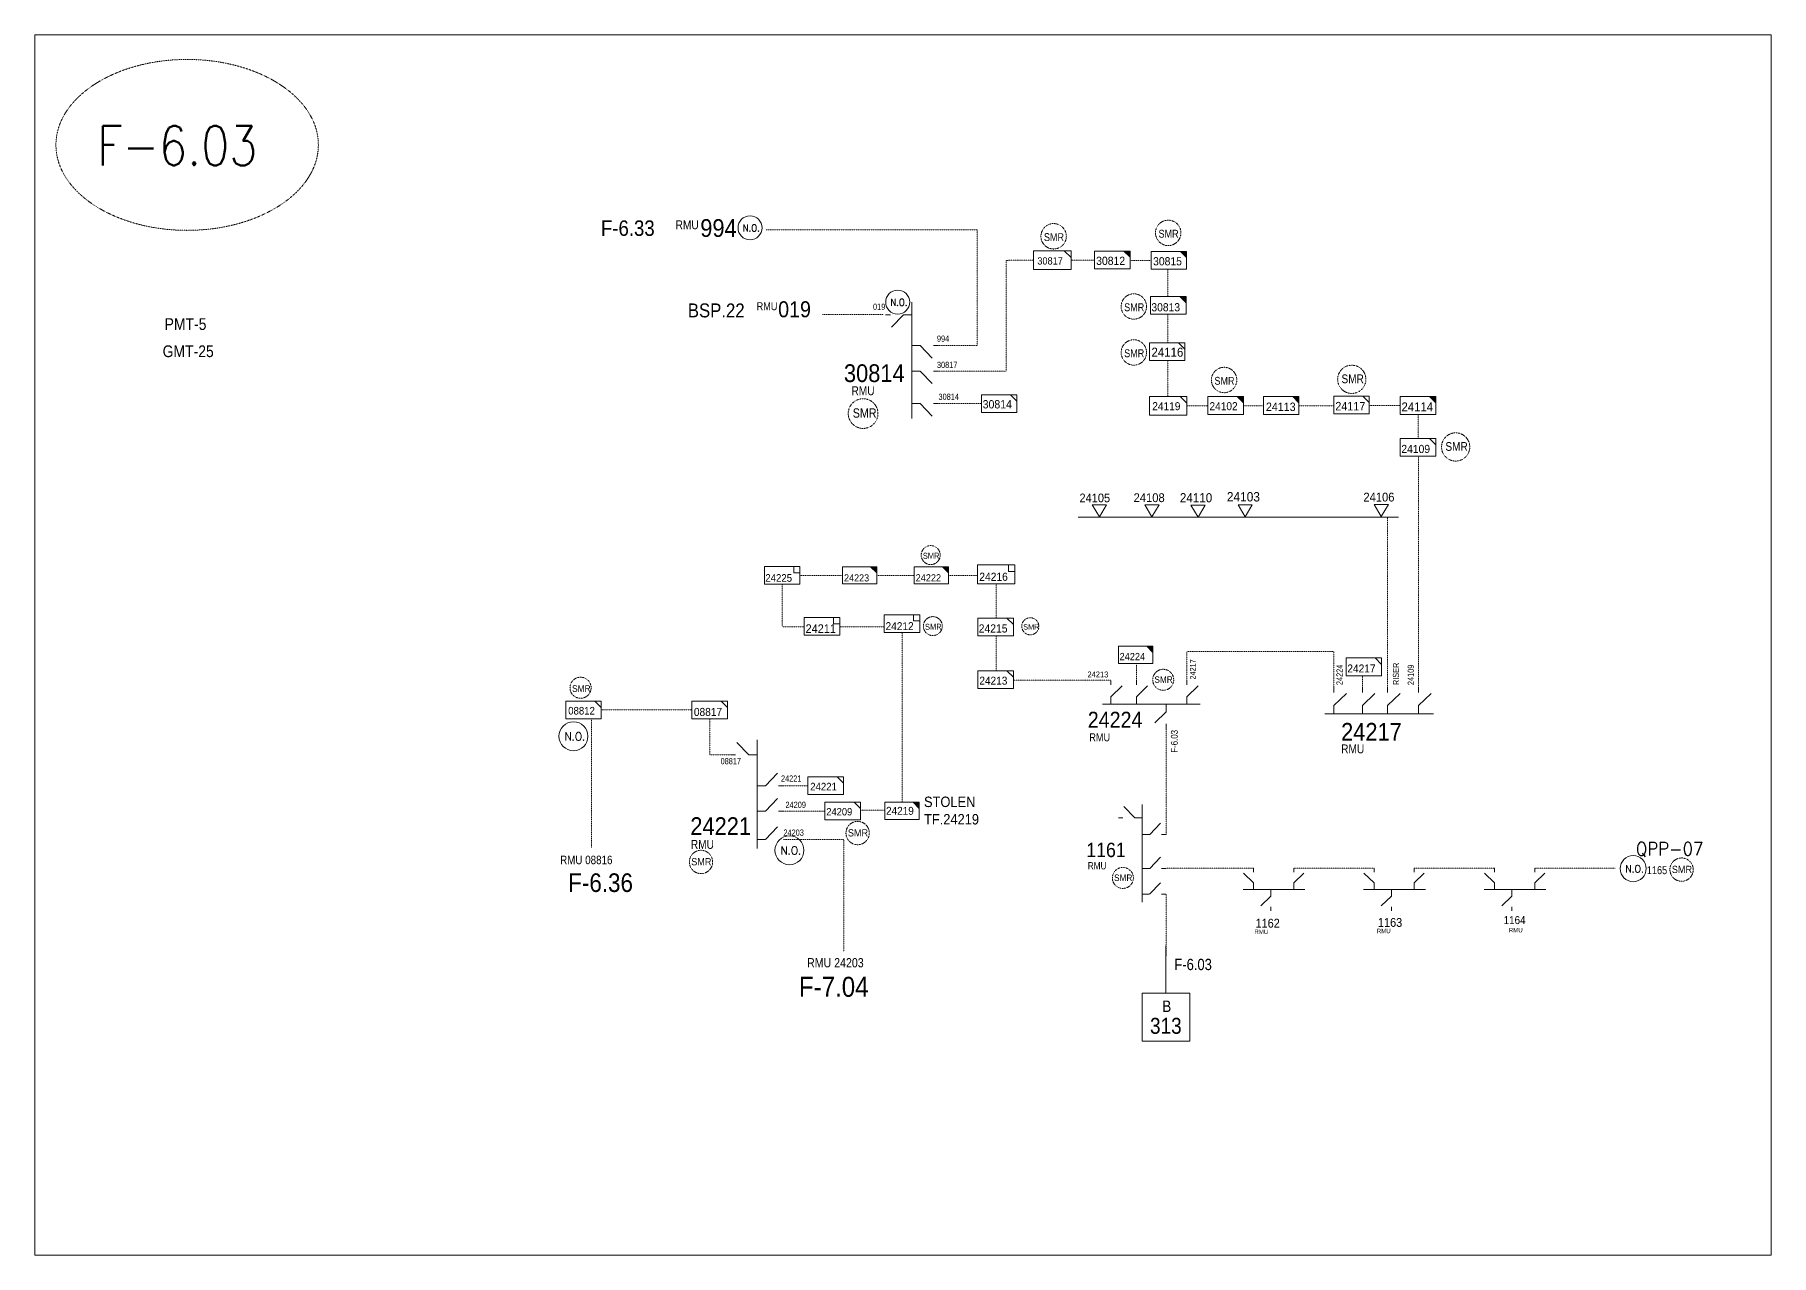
# Model space of a CAD drawing. Header units: metres. Extents: x 65984 to 144644, y -19036 to 23726.
# Drawn here: x 101593 to 102473, y 13364 to 13982 of the extents above; entities that cross this region are included whole.
import ezdxf
from ezdxf.enums import TextEntityAlignment as Align

# ---------------------------------------------------------------- set-up
doc = ezdxf.new("R2010")
doc.units = ezdxf.units.M
doc.header["$MEASUREMENT"] = 0
doc.linetypes.add('DGN Style 3', pattern=[0.013877, 0, -0.013877])
doc.layers.get('0').update_dxf_attribs({"color": 95, "lineweight": 40})
for name, color, linetype, lineweight in [('d_eos', 111, 'Continuous', 40), ('d_eos no', 121, 'Continuous', 40), ('d_oh branch', 94, 'Continuous', 40), ('d_switch', 95, 'Continuous', 40), ('d_tf', 1, 'Continuous', 40), ('d_tf no', 6, 'Continuous', 40), ('d_ug cable', 95, 'Continuous', 40), ('d_unit sub', 7, 'Continuous', 40), ('fedr no', 95, 'Continuous', 40), ('GRID STATION 01', 7, 'Continuous', 40), ('Level 37', 7, 'Continuous', 0), ('O H MAIN FEEDER', 4, 'Continuous', 100), ('SW N O', 114, 'Continuous', 30)]:
    doc.layers.add(name, color=color, linetype=linetype, lineweight=lineweight)
doc.styles.add('NASKHF', font='naskhf.shx', dxfattribs={"height": 8})
doc.styles.add('Style-Arial', font='arial.ttf')
doc.styles.add('Style-ENGINEERING', font='ENGINEERING.shx')
doc.styles.add('Style-msdefault', font='msdefault.shx')
doc.styles.add('Style-simplex', font='simplex.shx')
doc.styles.add('Style-STANDARD', font='STANDARD.shx')

# ---------------------------------------------------------------- blocks, each defined once
blk = doc.blocks.new('TF_8')
at = {"color": 0, "linetype": 'ByBlock', "lineweight": -2}
blk.add_line((6.3, 4.95), (9.9, 1.35), dxfattribs=at)
blk.add_3dface([(-10.1, 4.95), (9.9, 4.95), (9.9, -5.05), (-10.1, -5.05)], dxfattribs=at)
blk = doc.blocks.new('exist.us-1000kva')
at = {"color": 0, "linetype": 'ByBlock', "lineweight": -2, "flags": 128}
blk.add_lwpolyline([(40, 12.9), (32.8, 20), (40, 20)], close=True, dxfattribs=at)
at = {"color": 0, "linetype": 'ByBlock', "lineweight": -2, "extrusion": (0, 0, -1)}
blk.add_solid([(-40, 12.9), (-32.8, 20), (-40, 20)], dxfattribs=at)
at = {"color": 0, "linetype": 'ByBlock', "lineweight": -2, "xscale": 2, "yscale": 2}
blk.add_blockref('TF_8', (20.2, 10.1), dxfattribs=at)
blk = doc.blocks.new('SS')
at = {"color": 0, "linetype": 'ByBlock', "lineweight": -2, "flags": 128}
blk.add_lwpolyline([(6.95, 4.25), (10.45, 4.25), (10.45, 0.75)], close=True, dxfattribs=at)
at = {"color": 0, "linetype": 'ByBlock', "lineweight": -2, "extrusion": (0, 0, -1)}
blk.add_solid([(-6.95, 4.25), (-10.45, 4.25), (-10.45, 0.75)], dxfattribs=at)
at = {"color": 0, "linetype": 'ByBlock', "lineweight": -2}
blk.add_3dface([(-9.55, 4.25), (10.45, 4.25), (10.45, -5.75), (-9.55, -5.75)], dxfattribs=at)
blk = doc.blocks.new('TF3')
at = {"color": 0, "linetype": 'ByBlock', "lineweight": -2}
for p, q in [((11.3, 9), (18.3, 9)), ((18.3, 9), (18.3, 2))]:
    blk.add_line(p, q, dxfattribs=at)
at = {"color": 0, "linetype": 'ByBlock', "lineweight": -2, "flags": 128}
blk.add_lwpolyline([(18.3, 2), (11.3, 2), (11.3, 9)], dxfattribs=at)
at = {"color": 0, "linetype": 'ByBlock', "lineweight": -2}
blk.add_3dface([(-21.7, 9), (18.3, 9), (18.3, -11), (-21.7, -11)], dxfattribs=at)
blk = doc.blocks.new('TRA1_1537')
at = {"layer": 'd_tf', "color": 55, "linetype": 'Continuous', "lineweight": 13, "ltscale": 0.000280798, "flags": 128}
blk.add_lwpolyline([(10, -17), (0, 0), (-10, -17)], close=True, dxfattribs=at)
blk = doc.blocks.new('TRA1_1536')
at = {"layer": 'd_tf', "color": 55, "linetype": 'Continuous', "lineweight": 13, "ltscale": 0.000280798, "xscale": 1.000046564039523, "yscale": 1.000046564039523, "zscale": 1.000046564039523, "rotation": 180}
blk.add_blockref('TRA1_1537', (0, 0), dxfattribs=at)
blk = doc.blocks.new('*U3682')
at = {"layer": 'SW N O', "color": 3, "lineweight": 13, "ltscale": 0.426762}
blk.add_circle((0, 0), 16.8, dxfattribs=at)
at = {"layer": 'SW N O', "color": 3, "lineweight": 13, "style": 'Style-STANDARD'}
blk.add_text('N.O.', height=9.6, dxfattribs=at).set_placement((1.7, -0.2), align=Align.MIDDLE_CENTER)
blk = doc.blocks.new('*U893')
at = {"layer": 'SW N O', "color": 3, "lineweight": 13}
blk.add_circle((0, 0), 16.8, dxfattribs=at)
at = {"layer": 'SW N O', "color": 3, "lineweight": 13, "style": 'Style-STANDARD'}
blk.add_text('N.O.', height=9.6, dxfattribs=at).set_placement((1.7, -0.2), align=Align.MIDDLE_CENTER)
blk = doc.blocks.new('*U4009')
at = {"layer": 'd_eos', "color": 2, "linetype": 'Continuous', "lineweight": 13, "ltscale": 0.517056}
for p, q in [((-9.79, 17.97), (-12.08, 17.97)), ((-3.76, 17.97), (-9.27, 23.64)), ((0, 17.97), (-3.76, 17.97)), ((0.01, -24.76), (0, 24.73)), ((0, 9.56), (3.77, 9.56)), ((3.77, 9.56), (9.27, 15.24)), ((9.8, 9.56), (12.09, 9.56)), ((0, -7.67), (3.77, -7.67)), ((3.77, -7.67), (9.27, -2)), ((9.8, -7.67), (12.08, -7.67)), ((3.77, -20.62), (9.28, -14.95)), ((9.71, -20.71), (12, -20.71))]:
    blk.add_line(p, q, dxfattribs=at)
at = {"layer": 'd_eos', "color": 2, "linetype": 'Continuous', "lineweight": 13, "ltscale": 0.465351}
blk.add_line((3.6, -20.71), (0.21, -20.71), dxfattribs=at)
blk = doc.blocks.new('*U4010')
at = {"layer": 'd_eos', "color": 7, "linetype": 'Continuous', "lineweight": 13, "ltscale": 0.465351}
for p, q in [((1.56, 8.81), (1.56, 10.87)), ((1.56, 3.38), (6.67, 8.34)), ((1.56, -0.01), (1.56, 3.38)), ((-15.64, -0.01), (15.63, -0.01)), ((-10, -3.4), (-15.1, -8.35)), ((-10, -0.01), (-10, -3.4)), ((10.38, -0.01), (10.38, -3.4)), ((10.38, -3.4), (15.48, -8.35)), ((-10, -8.82), (-10, -10.88)), ((10.38, -8.82), (10.38, -10.88))]:
    blk.add_line(p, q, dxfattribs=at)

msp = doc.modelspace()

# ---------------------------------------------------------------- linework, layer by layer
at = {"layer": 'd_eos', "color": 2, "linetype": 'Continuous', "lineweight": 13, "ltscale": 0.574507}
for p, q in [((102037.36, 13846.47), (102037.37, 13787.64)), ((102026.48, 13840.19), (102023.93, 13840.19)), ((102033.17, 13840.19), (102027.06, 13833.89)), ((102037.36, 13840.19), (102033.17, 13840.19)), ((102037.36, 13824.53), (102041.55, 13824.53)), ((102041.55, 13824.53), (102047.66, 13818.22)), ((102048.25, 13824.53), (102050.79, 13824.53)), ((102037.36, 13811.65), (102041.55, 13811.65)), ((102041.55, 13811.65), (102047.67, 13805.35)), ((102048.25, 13811.65), (102050.79, 13811.65)), ((102037.37, 13795.15), (102041.55, 13795.15)), ((102041.55, 13795.15), (102047.67, 13788.84)), ((102048.25, 13795.15), (102050.79, 13795.15)), ((101954.77, 13617.17), (101948.65, 13623.47)), ((101958.96, 13569.69), (101958.96, 13624.68)), ((101948.07, 13617.17), (101945.53, 13617.17)), ((101958.95, 13617.17), (101954.77, 13617.17)), ((101963.13, 13601.51), (101969.25, 13607.81)), ((101958.95, 13601.51), (101963.13, 13601.51)), ((101969.83, 13601.51), (101972.38, 13601.51)), ((101958.95, 13588.68), (101963.14, 13588.68)), ((101963.14, 13588.68), (101969.26, 13594.98)), ((101969.84, 13588.68), (101972.38, 13588.68)), ((101963.15, 13574.29), (101969.26, 13580.6))]:
    msp.add_line(p, q, dxfattribs=at)
at = {"layer": 'd_eos', "color": 2, "linetype": 'Continuous', "lineweight": 13, "ltscale": 0.517056}
for p, q in [((102138.19, 13652.61), (102138.19, 13654.9)), ((102138.19, 13646.58), (102143.86, 13652.09)), ((102151.13, 13652.61), (102151.13, 13654.9)), ((102151.13, 13646.58), (102156.81, 13652.09)), ((102176.78, 13652.61), (102176.78, 13654.9)), ((102176.78, 13646.58), (102182.45, 13652.09)), ((102134.04, 13642.81), (102183.53, 13642.82)), ((102138.19, 13642.81), (102138.19, 13646.58)), ((102151.13, 13642.81), (102151.13, 13646.58)), ((102166.19, 13642.64), (102166.19, 13638.88)), ((102176.78, 13642.82), (102176.78, 13646.58)), ((102166.19, 13638.88), (102160.52, 13633.37)), ((102166.19, 13632.85), (102166.19, 13630.56)), ((101962.96, 13574.19), (101959.19, 13574.19))]:
    msp.add_line(p, q, dxfattribs=at)
at = {"layer": 'd_eos', "color": 7, "linetype": 'Continuous', "lineweight": 13, "ltscale": 0.574507}
for p, q in [((102251.25, 13648.8), (102251.25, 13651.35)), ((102251.25, 13642.11), (102257.55, 13648.22)), ((102265.63, 13648.8), (102265.63, 13651.35)), ((102265.63, 13642.1), (102271.93, 13648.22)), ((102278.46, 13648.8), (102278.46, 13651.34)), ((102278.46, 13642.1), (102284.76, 13648.22)), ((102294.12, 13648.81), (102294.12, 13651.35)), ((102294.12, 13642.11), (102300.43, 13648.22)), ((102251.25, 13637.92), (102251.25, 13642.11)), ((102265.63, 13637.92), (102265.63, 13642.1)), ((102278.46, 13637.92), (102278.46, 13642.1)), ((102294.12, 13637.92), (102294.12, 13642.11)), ((102246.64, 13637.92), (102301.63, 13637.92))]:
    msp.add_line(p, q, dxfattribs=at)
at = {"layer": 'd_oh branch', "color": 55, "linetype": 'Continuous', "lineweight": 13}
msp.add_line((102121.57, 13737.52), (102283.88, 13737.52), dxfattribs=at)
at = {"layer": 'd_ug cable', "color": 55, "linetype": 'DGN Style 3', "lineweight": 13}
for p, q in [((102118.01, 13867.85), (102129.94, 13867.9)), ((102158.56, 13867.73), (102147.94, 13867.73)), ((102167.1, 13849.19), (102167.1, 13863.23)), ((102167.1, 13825.77), (102167.1, 13840.2)), ((102167.1, 13798.68), (102167.1, 13817.21)), ((102050.79, 13795.15), (102072.6, 13795.15)), ((102187.41, 13793.95), (102176.69, 13793.95)), ((102215.52, 13793.95), (102205.4, 13793.95)), ((102251.17, 13793.95), (102233.51, 13793.95)), ((102284.85, 13794.19), (102269.16, 13794.19)), ((102002.19, 13708.1), (101980.67, 13708.1)), ((102038.58, 13708.1), (102019.62, 13708.1)), ((102056.01, 13708.1), (102070.66, 13708.1)), ((102265.63, 13651.35), (102265.63, 13657.24)), ((101972.38, 13601.51), (101984.71, 13601.51)), ((102011.37, 13589.12), (102023.65, 13589.12))]:
    msp.add_line(p, q, dxfattribs=at)
at = {"layer": 'd_ug cable', "color": 2, "linetype": 'DGN Style 3', "lineweight": 13}
msp.add_line((102151.13, 13654.9), (102151.13, 13663.07), dxfattribs=at)
at = {"layer": 'd_ug cable', "color": 3, "linetype": 'DGN Style 3', "lineweight": 13}
msp.add_line((101874.99, 13570.22), (101874.99, 13635.42), dxfattribs=at)
at = {"layer": 'd_ug cable', "color": 55, "linetype": 'DGN Style 3', "lineweight": 13, "flags": 128}
for points in [[(101963.55, 13883.25), (102070.46, 13883.25), (102070.46, 13824.53), (102050.79, 13824.53)], [(102050.79, 13811.65), (102085.16, 13811.65), (102085.16, 13867.73), (102099.04, 13867.78)], [(102293.85, 13777.51), (102293.85, 13789.69)], [(102294.12, 13768.21), (102294.12, 13651.35)], [(102278.45, 13737.24), (102278.46, 13651.34)], [(101971.68, 13703.6), (101971.68, 13682.08), (101982.81, 13682.08)], [(102080.13, 13703.88), (102080.13, 13686.45)], [(102000.81, 13682.08), (102023.41, 13682.08)], [(102032.37, 13626.05), (102032.37, 13679.15)], [(102080.13, 13677.45), (102080.13, 13659.78)], [(102176.78, 13654.9), (102176.78, 13669.56)], [(102176.79, 13669.58), (102251.2, 13669.58)], [(102251.21, 13669.55), (102251.21, 13651.35)], [(102138.13, 13654.98), (102088.83, 13654.98)], [(101925.92, 13639.92), (101879.96, 13639.92)], [(101934.92, 13635.42), (101934.92, 13617.17), (101945.53, 13617.17)], [(102166.14, 13630.51), (102166.14, 13576.86)], [(102032.37, 13593.18), (102032.37, 13626.04)], [(101972.38, 13588.68), (101993.34, 13588.68)], [(102166.56, 13559.79), (102210.47, 13559.79)], [(102230.85, 13559.78), (102271.54, 13559.78)], [(102291.91, 13559.78), (102332.61, 13559.78)], [(102352.98, 13559.78), (102393.68, 13559.78)], [(102166.14, 13546.58), (102166.14, 13515.08)]]:
    msp.add_lwpolyline(points, dxfattribs=at)
at = {"layer": 'd_ug cable', "color": 40, "linetype": 'DGN Style 3', "lineweight": 13, "flags": 128}
msp.add_lwpolyline([(102023.04, 13840.27), (101992.04, 13840.27), (101992.04, 13840.27)], dxfattribs=at)
at = {"layer": 'd_ug cable', "color": 200, "linetype": 'DGN Style 3', "lineweight": 13, "flags": 128}
msp.add_lwpolyline([(102002.94, 13517.42), (102002.94, 13574.3), (101972.39, 13574.3)], dxfattribs=at)
at = {"layer": 'd_ug cable', "color": 2, "linetype": 'DGN Style 3', "lineweight": 13}
for centre, radius in [((102109.2, 13879.91), 6.44), ((102167.26, 13881.64), 6.44), ((102149.85, 13844.35), 6.44), ((102149.85, 13821.05), 6.44), ((102195.58, 13807.09), 6.44), ((102260.28, 13807.43), 7.16), ((102012.66, 13790.08), 7.53), ((102312.92, 13773.16), 7.16), ((102046.91, 13718.36), 4.81), ((102047.99, 13682.38), 4.81), ((102097.38, 13682.29), 4.33), ((102164.73, 13655.18), 5.32), ((101869.48, 13651.14), 5.35), ((102009.88, 13577.51), 5.91), ((101930.5, 13562.86), 5.91), ((102144.28, 13554.76), 5.32), ((102427.4, 13558.98), 5.91)]:
    msp.add_circle(centre, radius, dxfattribs=at)
at = {"layer": 'fedr no', "color": 82, "linetype": 'DGN Style 3', "lineweight": 13, "true_color": 0x1dc70e}
msp.add_ellipse((101670.13, 13926.23), major_axis=(66.49, 0), ratio=0.651175, dxfattribs=at)
at = {"layer": 'GRID STATION 01', "color": 55, "lineweight": 13, "ltscale": 0.379284}
msp.add_line((102166.13, 13520.52), (102166.13, 13496.37), dxfattribs=at)
at = {"layer": 'GRID STATION 01', "color": 55, "lineweight": 13, "ltscale": 0.379284, "flags": 128}
msp.add_lwpolyline([(102178.27, 13496.37), (102153.99, 13496.37), (102153.99, 13472.09), (102178.27, 13472.09)], close=True, dxfattribs=at)
at = {"layer": 'O H MAIN FEEDER', "color": 140, "linetype": 'Continuous', "lineweight": 13, "flags": 128}
msp.add_lwpolyline([(101592.9, 13982.06), (102472.84, 13982.06), (102472.84, 13363.56), (101592.9, 13363.56)], close=True, dxfattribs=at)

# ---------------------------------------------------------------- block references
at = {"layer": 'd_eos', "color": 2, "linetype": 'Continuous', "lineweight": 13, "ltscale": 0.517056}
msp.add_blockref('*U4009', (102154.11, 13567.3), dxfattribs=at)
at = {"layer": 'd_eos', "color": 7, "linetype": 'Continuous', "lineweight": 13, "ltscale": 0.465351, "rotation": 180}
for p in [(102220.85, 13548.9), (102281.92, 13548.9), (102342.98, 13548.9)]:
    msp.add_blockref('*U4010', p, dxfattribs=at)
at = {"layer": 'd_tf', "color": 55, "linetype": 'Continuous', "lineweight": 13, "ltscale": 0.000280798, "xscale": 0.36, "yscale": 0.36, "zscale": 0.36, "rotation": 359.9999999999999}
for p in [(102132.4, 13737.71), (102159.01, 13737.72), (102182.4, 13737.52), (102206.24, 13737.74), (102275.22, 13737.92)]:
    msp.add_blockref('TRA1_1536', p, dxfattribs=at)
at = {"layer": 'd_unit sub', "color": 2, "linetype": 'Continuous', "lineweight": 13}
for name, p, xscale, yscale, zscale in [('TF_8', (102108.62, 13867.83), 0.948382681934418, 0.948382681934418, 0.2024335515684575), ('SS', (102167.2, 13868.47), 0.8997046736375889, 0.8997046736375889, 0.2249261684093972), ('TF_8', (102166.81, 13821.49), 0.8997046736375889, 0.8997046736375889, 0.2249261684093972), ('SS', (102196, 13794.86), 0.8997046736375889, 0.8997046736375889, 0.2249261684093972), ('TF_8', (102260.25, 13794.47), 0.8997046736375889, 0.8997046736375889, 0.2249261684093972), ('TF_8', (102293.94, 13773.05), 0.8997046736375905, 0.8997046736375905, 0.2249261684093972), ('exist.us-1000kva', (102038.58, 13703.75), 0.4357501744884031, 0.4357501744884031, 0.4357501744884031), ('TF3', (102033.13, 13684.1), 0.4498523368187944, 0.4498523368187944, 0.2249261684093972), ('TF_8', (102079.89, 13681.99), 0.8997046736375889, 0.8997046736375889, 0.2249261684093972), ('exist.us-1000kva', (102142.1, 13663.46), 0.4357501744884031, 0.4357501744884031, 0.4357501744884031), ('TF_8', (101871.05, 13639.96), 0.8997046736375889, 0.8997046736375889, 0.2249261684093972), ('TF_8', (101993.79, 13601.55), 0.8997046736375889, 0.8997046736375889, 0.2249261684093972), ('TF_8', (102002.43, 13588.72), 0.8997046736375889, 0.8997046736375889, 0.2249261684093972)]:
    msp.add_blockref(name, p, dxfattribs=dict(at, xscale=xscale, yscale=yscale, zscale=zscale))
at = {"layer": 'd_unit sub', "color": 55, "linetype": 'Continuous', "lineweight": 13}
for name, p, xscale, yscale, zscale in [('SS', (102138.54, 13868.58), 0.8997046736375889, 0.8997046736375889, 0.2249261684093972), ('SS', (102166.95, 13845.55), 0.8997046736375889, 0.8997046736375889, 0.2249261684093972), ('TF_8', (102167.3, 13793.99), 0.948382681934418, 0.948382681934418, 0.2024335515684575), ('SS', (102224.11, 13794.86), 0.8997046736375889, 0.8997046736375889, 0.2249261684093972), ('SS', (102293.44, 13794.86), 0.8997046736375889, 0.8997046736375889, 0.2249261684093972), ('TF3', (101972.44, 13708.55), 0.4498523368187944, 0.4498523368187944, 0.2249261684093972), ('exist.us-1000kva', (102002.19, 13703.75), 0.4357501744884031, 0.4357501744884031, 0.4357501744884031), ('TF3', (102080.93, 13709.09), 0.4734800010617072, 0.4734800010617072, 0.2249261684093972), ('TF3', (101992.58, 13682.69), 0.4498523368187944, 0.4498523368187944, 0.2249261684093972), ('TF_8', (102266.45, 13661.79), 0.8997046736375889, 0.8997046736375889, 0.2249261684093972), ('TF_8', (102079.89, 13655.33), 0.8997046736375889, 0.8997046736375889, 0.2249261684093972), ('TF_8', (101935.01, 13639.96), 0.8997046736375889, 0.8997046736375889, 0.2249261684093972), ('exist.us-1000kva', (102023.65, 13584.46), 0.4357501744884031, 0.4357501744884031, 0.4357501744884031)]:
    msp.add_blockref(name, p, dxfattribs=dict(at, xscale=xscale, yscale=yscale, zscale=zscale))
at = {"layer": 'd_unit sub', "color": 55, "linetype": 'Continuous', "lineweight": 13, "xscale": 0.8997046736375889, "yscale": 0.8997046736375889, "zscale": 0.2249261684093972, "rotation": 359.9999999999999}
msp.add_blockref('TF_8', (102081.69, 13795.19), dxfattribs=at)
at = {"layer": 'SW N O', "color": 3, "lineweight": 13, "rotation": 359.9999999999999}
for name, p, xscale, yscale, zscale in [('*U3682', (101955.35, 13884.22), 0.3620083052496636, 0.3620083052496636, 0.3620083052496636), ('*U3682', (102030.17, 13846.57), 0.3620083052496636, 0.3620083052496636, 0.3620083052496636), ('*U893', (101865.88, 13626.56), 0.4368209814130809, 0.4368209814130809, 0.4368209814130809), ('*U893', (101975.33, 13568.77), 0.4368209814130809, 0.4368209814130809, 0.4368209814130809), ('*U893', (102402.88, 13559.47), 0.3931388832717728, 0.3931388832717728, 0.3931388832717728)]:
    msp.add_blockref(name, p, dxfattribs=dict(at, xscale=xscale, yscale=yscale, zscale=zscale))

# ---------------------------------------------------------------- texts
at = {"layer": 'd_eos no', "color": 7, "linetype": 'Continuous', "lineweight": 13, "style": 'Style-Arial', "width": 0.88}
for s, height, p in [('994', 9, (101930.15, 13888.61)), ('019', 8.1, (101969.61, 13846.98)), ('24217', 9, (102254.87, 13633.32))]:
    msp.add_text(s, height=height, dxfattribs=at).set_placement(p, align=Align.TOP_LEFT)
at = {"layer": 'd_eos no', "color": 2, "linetype": 'Continuous', "lineweight": 13, "style": 'Style-Arial', "width": 0.88}
for s, height, p in [('30814', 9, (102002.94, 13815.04)), ('24224', 8.1, (102126.5, 13638.98)), ('24221', 9, (101925.1, 13585.53))]:
    msp.add_text(s, height=height, dxfattribs=at).set_placement(p, align=Align.TOP_LEFT)
at = {"layer": 'd_eos no', "color": 2, "linetype": 'Continuous', "lineweight": 13, "ltscale": 0.9, "style": 'Style-Arial', "width": 0.88}
msp.add_text('1161', height=7.29, dxfattribs=at).set_placement((102125.77, 13572.61), align=Align.TOP_LEFT)
at = {"layer": 'd_eos no', "color": 7, "linetype": 'Continuous', "lineweight": 13, "ltscale": 0.5, "style": 'Style-Arial', "width": 0.88}
for s, height, p in [('1162', 4.5, (102211.5, 13534.07)), ('1163', 4.5, (102273.54, 13534.47)), ('1164', 4.05, (102337.25, 13535.43))]:
    msp.add_text(s, height=height, dxfattribs=at).set_placement(p, align=Align.TOP_LEFT)
at = {"layer": 'd_eos no', "color": 7, "linetype": 'Continuous', "lineweight": 13, "ltscale": 0.769259, "insert": (102043.52, 13595.99), "char_height": 5.2965, "attachment_point": 1, "style": 'Style-STANDARD'}
msp.add_mtext('\\fArial|b0|i0|c178178|p39;\\H1x;\\W0.88;STOLEN\\PTF.24219', dxfattribs=at)
at = {"layer": 'd_switch', "color": 1, "linetype": 'Continuous', "lineweight": 30, "style": 'Style-ENGINEERING', "width": 0.857143}
for height, p in [(3.992, (102104.3, 13881.49)), (3.992, (102162.36, 13883.22)), (3.992, (102144.95, 13845.94)), (3.992, (102144.95, 13822.64)), (3.992, (102190.68, 13808.68)), (4.436, (102255.09, 13809.91)), (4.436, (102307.73, 13775.64))]:
    msp.add_text('SMR', height=height, rotation=0.00263, dxfattribs=at).set_placement(p, align=Align.TOP_LEFT)
at = {"layer": 'd_switch', "color": 1, "linetype": 'Continuous', "lineweight": 30, "ltscale": 1.089166, "style": 'Style-ENGINEERING', "width": 0.857143}
msp.add_text('SMR', height=4.726, rotation=0.00263, dxfattribs=at).set_placement((102007.42, 13792.72), align=Align.TOP_LEFT)
at = {"layer": 'd_switch', "color": 2, "linetype": 'Continuous', "lineweight": 13, "style": 'Style-msdefault', "width": 0.9}
msp.add_text('F-7.04', height=10.147, dxfattribs=at).set_placement((101980.12, 13504.68), align=Align.TOP_LEFT)
at = {"layer": 'd_switch', "color": 2, "linetype": 'Continuous', "lineweight": 13, "style": 'NASKHF'}
for s, insert, char_height, attachment_point in [('\\Fmsdefault;\\H1x;\\W0.9;F-6.33\\P', (101879.8, 13887.96), 7.8334, 1), ('\\Fmsdefault;\\H1x;\\W0.9;BSP.22', (101923.84, 13845.88), 7.0501, 1), ('\\Fmsdefault;\\H1x;\\W0.9;F-6.36\\P', (101896.03, 13557.08), 9.427, 3)]:
    msp.add_mtext(s, dxfattribs=dict(at, insert=insert, char_height=char_height, attachment_point=attachment_point))
at = {"layer": 'd_tf no', "color": 2, "lineweight": 13, "style": 'Style-msdefault', "width": 0.945946}
for s, height, p in [('30817', 3.669, (102100.95, 13869.27)), ('30815', 4.156, (102159.59, 13869.33)), ('24116', 4.593, (102158.78, 13823.49)), ('24102', 4.054, (102188.18, 13795.86)), ('24117', 4.327, (102251.93, 13795.99)), ('24109', 4.137, (102285.39, 13774.22)), ('24212', 4.045, (102024.03, 13684.37)), ('24215', 4.15, (102071.24, 13683.27)), ('08812', 3.845, (101863.22, 13641.43)), ('24221', 3.848, (101985.85, 13602.97)), ('24209', 3.742, (101994, 13590.18))]:
    msp.add_text(s, height=height, dxfattribs=at).set_placement(p, align=Align.TOP_LEFT)
at = {"layer": 'd_tf no', "color": 55, "lineweight": 13, "style": 'Style-msdefault', "width": 0.945946}
for s, height, p in [('30812', 4.171, (102130.75, 13869.57)), ('30813', 4.125, (102158.75, 13846.02)), ('30814', 4.21, (102073.25, 13796.89)), ('24119', 4.054, (102159.18, 13795.86)), ('24113', 4.28, (102216.77, 13795.65)), ('24114', 4.539, (102285.48, 13795.74)), ('24105', 4.414, (102122.29, 13749.54)), ('24108', 4.484, (102149.71, 13749.69)), ('24110', 4.661, (102173.16, 13749.77)), ('24103', 4.77, (102196.97, 13750.3)), ('24106', 4.468, (102266.18, 13749.99)), ('24225', 3.858, (101963.1, 13708.71)), ('24216', 4.109, (102071.53, 13709.43)), ('24211', 4.366, (101983.52, 13683.28)), ('24213', 4.038, (102071.55, 13656.75)), ('24217', 4.059, (102258.03, 13662.93)), ('08817', 4.066, (101926.91, 13640.92))]:
    msp.add_text(s, height=height, dxfattribs=at).set_placement(p, align=Align.TOP_LEFT)
at = {"layer": 'd_tf no', "color": 55, "linetype": 'Continuous', "lineweight": 13, "style": 'Style-msdefault', "width": 0.945946}
for s, height, p in [('24223', 3.619, (102002.99, 13708.63)), ('24219', 3.999, (102024.28, 13590.77))]:
    msp.add_text(s, height=height, dxfattribs=at).set_placement(p, align=Align.TOP_LEFT)
at = {"layer": 'd_tf no', "color": 2, "linetype": 'Continuous', "lineweight": 13, "style": 'Style-msdefault', "width": 0.945946}
for s, height, p in [('24222', 3.664, (102039.28, 13708.67)), ('24224', 3.674, (102142.62, 13668.79))]:
    msp.add_text(s, height=height, dxfattribs=at).set_placement(p, align=Align.TOP_LEFT)
at = {"layer": 'd_tf no', "color": 7, "lineweight": 13, "style": 'Style-msdefault', "width": 0.945946}
msp.add_text('24213', height=2.997, dxfattribs=at).set_placement((102126.36, 13659.36), align=Align.TOP_LEFT)
at = {"layer": 'd_tf no', "color": 1, "linetype": 'Continuous', "lineweight": 40, "style": 'Style-msdefault', "width": 0.945946}
for height, p in [(3.29, (102160.28, 13656.92)), (3.655, (102004.94, 13579.44)), (3.655, (101925.55, 13564.8)), (3.655, (102422.45, 13560.91)), (3.29, (102139.83, 13556.51))]:
    msp.add_text('SMR', height=height, dxfattribs=at).set_placement(p, align=Align.TOP_LEFT)
at = {"layer": 'd_tf no', "color": 1, "lineweight": 13, "attachment_point": 1, "style": 'NASKHF'}
for insert, char_height in [((102042.94, 13719.54), 3.0642), ((102044.02, 13683.56), 3.0642), ((102093.8, 13683.36), 2.7577), ((101865.19, 13652.43), 3.4046)]:
    msp.add_mtext('\\Fmsdefault;\\H1x;\\W0.925;SMR\\P', dxfattribs=dict(at, insert=insert, char_height=char_height))
at = {"layer": 'fedr no', "color": 6, "linetype": 'Continuous', "lineweight": 13, "style": 'Style-STANDARD', "width": 0.909091}
msp.add_text('F-6.03', height=20.06, dxfattribs=at).set_placement((101665.13, 13925.84), align=Align.MIDDLE_CENTER)
at = {"layer": 'fedr no', "color": 55, "linetype": 'Continuous', "lineweight": 13, "style": 'Style-simplex', "width": 0.909091}
msp.add_text('QPP-07', height=6.756, dxfattribs=at).set_placement((102421.35, 13569.46), align=Align.MIDDLE_CENTER)
at = {"layer": 'GRID STATION 01', "linetype": 'Continuous', "lineweight": 13, "style": 'Style-msdefault', "width": 0.888889}
for s, p in [('PMT-5', (101658.73, 13838.4)), ('GMT-25', (101657.72, 13824.63))]:
    msp.add_text(s, height=5.94, dxfattribs=at).set_placement(p, align=Align.TOP_LEFT)
at = {"layer": 'GRID STATION 01', "color": 55, "linetype": 'Continuous', "lineweight": 13, "style": 'Style-msdefault', "width": 0.888889}
for s, height, p in [('B', 5.83, (102164.2, 13492.65)), ('313', 8.094, (102158.02, 13483.88))]:
    msp.add_text(s, height=height, dxfattribs=at).set_placement(p, align=Align.TOP_LEFT)
at = {"layer": 'Level 37', "color": 7, "linetype": 'Continuous', "lineweight": 13, "style": 'Style-msdefault', "width": 0.854701}
for height, p in [(4.494, (101923.5, 13885.72)), (4.044, (101963.97, 13844.48)), (4.494, (102260.75, 13620.15))]:
    msp.add_text('RMU', height=height, dxfattribs=at).set_placement(p, align=Align.MIDDLE_CENTER)
at = {"layer": 'Level 37', "color": 7, "linetype": 'Continuous', "lineweight": 13, "style": 'Style-msdefault', "width": 0.857143}
msp.add_text('019', height=3.15, dxfattribs=at).set_placement((102023.89, 13845.79), align=Align.TOP_RIGHT)
for s, height, p in [('994', 3.15, (102050.07, 13829.61)), ('30817', 3.15, (102050.07, 13816.33)), ('30814', 3.15, (102050.85, 13800.18)), ('RMU 08816', 4.336, (101859.13, 13566.06))]:
    msp.add_text(s, height=height, dxfattribs=at).set_placement(p, align=Align.TOP_LEFT)
at = {"layer": 'Level 37', "color": 2, "linetype": 'Continuous', "lineweight": 13, "style": 'Style-msdefault', "width": 0.854701}
for s, height, p in [('RMU', 4.494, (102012.62, 13801.64)), ('RMU', 4.044, (102132.56, 13626.02)), ('RMU', 4.494, (101931.22, 13571.76)), ('1165', 4.044, (102414.95, 13558.7))]:
    msp.add_text(s, height=height, dxfattribs=at).set_placement(p, align=Align.MIDDLE_CENTER)
at = {"layer": 'Level 37', "color": 7, "linetype": 'Continuous', "lineweight": 13, "style": 'Style-msdefault', "width": 0.854701}
msp.add_text('24217', height=2.834, rotation=90, dxfattribs=at).set_placement((102179.73, 13660.45), align=Align.MIDDLE_CENTER)
at = {"layer": 'Level 37', "color": 7, "linetype": 'Continuous', "lineweight": 13, "style": 'Style-msdefault', "width": 0.857143}
for s, height, rotation, p in [('24224', 3.15, 90.00379, (102255.65, 13652.49)), ('RISER', 3.15, 90.00379, (102284.25, 13652.49)), ('24109', 3.15, 90.00379, (102291.74, 13652.49)), ('F-6.03', 3.484, 90.00379, (102172.1, 13618.21)), ('F-6.03', 5.734, 0.00379, (102170.39, 13508.05))]:
    msp.add_text(s, height=height, rotation=rotation, dxfattribs=at).set_placement(p)
at = {"layer": 'Level 37', "color": 2, "linetype": 'Continuous', "lineweight": 13, "ltscale": 0.9, "style": 'Style-msdefault', "width": 0.854701}
msp.add_text('RMU', height=3.64, dxfattribs=at).set_placement((102131.22, 13560.95), align=Align.MIDDLE_CENTER)
at = {"layer": 'Level 37', "color": 7, "linetype": 'Continuous', "lineweight": 13, "ltscale": 0.5, "style": 'Style-msdefault', "width": 0.854701}
for p in [(102214.44, 13527.48), (102276.48, 13527.88), (102343.38, 13528.28)]:
    msp.add_text('RMU', height=2.247, dxfattribs=at).set_placement(p, align=Align.MIDDLE_CENTER)
at = {"layer": 'Level 37', "color": 7, "linetype": 'Continuous', "lineweight": 13, "style": 'NASKHF'}
for s, insert, char_height, attachment_point, rotation in [('\\Fmsdefault;\\H1x;\\W0.857143;08817', (101940.43, 13612.33), 3.15, 7, 0.00379), ('\\Fmsdefault;\\H1x;\\W0.857143;24221\\P', (101971.04, 13603.54), 3.15, 7, 0.00379), ('\\Fmsdefault;\\H1x;\\W0.857143;24209', (101983.68, 13590.2), 3.15, 9, 0.00448), ('\\Fmsdefault;\\H1x;\\W0.857143;24203', (101972.28, 13576.11), 3.15, 7, 0.00379), ('\\Fmsdefault;\\H1x;\\W0.857143;RMU 24203', (101984.27, 13509.39), 4.6891, 7, 0.00379)]:
    msp.add_mtext(s, dxfattribs=dict(at, insert=insert, char_height=char_height, attachment_point=attachment_point, rotation=rotation))

doc.saveas('drawing.dxf')
